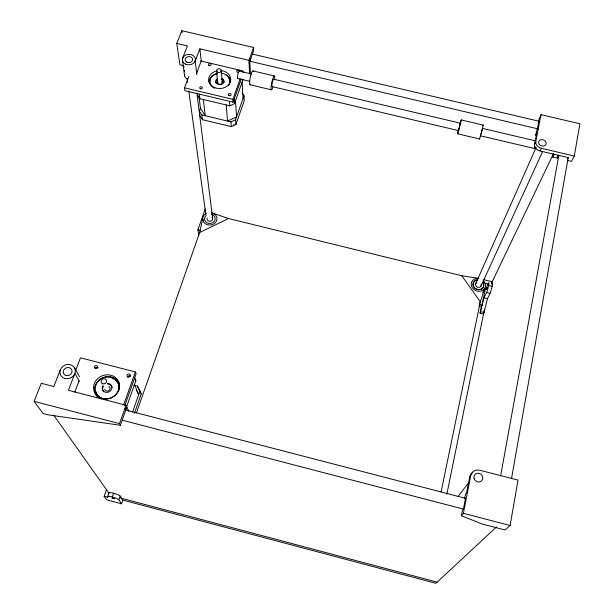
<?xml version="1.0" encoding="UTF-8"?>
<svg xmlns="http://www.w3.org/2000/svg" width="614" height="614" viewBox="0 0 614 614"><rect width="100%" height="100%" fill="white"/><g stroke="black" fill="none" stroke-linecap="round" stroke-linejoin="round"><path stroke-width="0.92" d="M479.557 138.426L479.603 139.01L483.287 125.133L461.214 119.93L459.955 124.097M500.633 475.85L558.84 155.388L557.527 158.074L552.784 156.954L553.153 154.122M557.527 158.074L557.919 155.242M482.297 129.155L482.243 128.587M465.512 498.307L463.409 509.09L462.388 510.303L461.337 515.706L482.159 524.003L505.046 529.982L510.119 525.507L518.009 480.094L479.772 470.24A8.028 7.422 40 0 0 470.715 475.658L469.664 477.047L466.556 492.958L465.527 494.255L464.66 498.691M567.643 160.469L571.542 161.39L574.297 156.048L579.908 123.767L541.003 114.672L538.601 120.29M511.508 478.651L568.219 157.606L540.113 150.983A6.723 5.472 18.1 0 1 534.617 144.044L536.859 132.57L535.661 135.326L539.069 121.242L538.171 123.33M461.337 515.706L463.378 513.312L470.715 475.658M534.617 144.044L535.822 141.304L541.003 114.672M446.839 494.255L484.446 309.464M491.73 284.067L492.198 281.749L483.855 279.7M480.064 313.163L485.19 290.115L488.452 283.2A5.38 0.545 -75.4 0 1 488.614 285.525A5.38 0.545 -75.4 0 1 486.557 292.517L484.016 297.828L480.064 313.163L483.517 314.023L487.478 298.68L490.056 293.385A5.38 0.568 -75.4 0 0 492.129 286.393A5.38 0.568 -75.4 0 0 491.944 284.059M441.121 491.86L480.325 301.743L484.937 288.112A7.307 6.401 20.6 0 0 485.214 283.161L483.095 280.237M136.408 412.984L199.673 232.476L202.704 218.714A7.153 6.209 -4.4 0 1 204.976 214.355L206.496 213.388M458.612 129.792L458.98 128.234M554.15 154.298L552.784 156.954L553.429 154.16M482.151 129.861L481.714 131.672M458.581 129.408L457.668 133.829L479.603 139.01M459.379 127.942L461.214 119.93M459.157 128.387L458.489 130.59M481.184 133.583L481.453 132.647M459.947 124.558L460.385 123.176L457.668 133.829M480.939 134.412L480.44 135.771M104.15 496.296L106.775 499.85L121.557 503.787L122.831 500.072L120.16 496.081A5.963 1.051 17.1 0 0 113.582 493.211A5.963 1.051 17.1 0 0 108.893 493.088L107.573 496.849L107.903 497.294L104.15 496.296L106.375 489.972M121.557 503.787L118.863 499.85L120.16 496.081M107.573 496.849A5.979 1.028 17.1 0 1 112.262 496.995L113.582 493.211M134.428 413.283L141.258 393.858L137.413 386.06L133.852 385.139M198.982 96.49L200.44 108.302L199.389 111.126L199.987 115.939L202.42 119.699L231.317 126.622L235.891 124.519L244.272 100.665L244.019 95.792L242.054 92.875M132.555 412.086L140.038 390.842M235.891 124.519L235.569 119.768L244.019 95.792M198.829 235.722L197.9 229.843L205.26 208.921M124.734 405.716L136.124 373.803L135.395 371.954L80.472 357.832L75.722 370.173M188.889 76.397L184.484 87.825L184.906 90.711L233.082 102.162L241.333 79.045M60.395 369.689L53.794 386.521L41.291 383.282L34.092 401.349L43.064 413.506L48.122 414.826L120.359 425.287L119.515 423.622L126.054 405.271L68.4 390.312L74.893 373.435L79.114 380.887L74.778 392.231M249.545 73.787L248.985 60.356L253.574 47.47L181.836 30.7L176.771 43.41L179.894 64.808L183.333 65.614M126.231 407.742L135.871 380.657L134.704 377.763M197.109 92.998L197.34 94.825L199.849 98.685L229.736 105.8L234.471 103.651L243.129 79.306M120.359 425.287L126.86 407.021M249.107 63.395L253.682 50.54L253.574 47.47M123.614 404.895L135.395 371.954M233.082 102.162L232.875 99.314L240.174 78.914M248.985 60.356L199.872 48.836L195.168 61.055L196.825 74.578M182.642 58.1L187.423 45.912L176.771 43.41M552.784 156.954L553.506 155.273M475.604 283.845L536.191 147.322M540.113 150.983L541.341 148.273A6.754 5.488 18 0 1 535.822 141.304M480.8 286.485L542.653 151.474M482.757 292.755L484.937 288.112L482.52 290.491A7.307 6.401 20.6 0 1 472.496 288.035A7.307 6.401 20.6 0 1 474.361 279.14L477.869 278.296M479.25 304.022L480.325 301.743L461.774 275.763L228.477 218.507L211.922 212.828L215.053 214.463L216.143 215.752A7.153 6.209 -4.4 0 1 213.204 224.225A7.153 6.209 -4.4 0 1 203.533 221.838L202.704 218.714L202.958 220.472M491.377 283.453L553.498 153.677M482.98 125.54L483.195 125.102M567.543 158.957L568.219 157.621M458.013 496.542L468.543 482.888M496.557 526.881L435.894 583.3L121.94 499.842M199.673 232.476L228.477 218.507M199.389 111.126L201.837 114.918L230.956 121.879L235.569 119.768M461.774 275.763L478.79 278.388M252.415 54.093L539.66 121.38M249.714 61.2L538.271 128.94M253.068 70.948L274.458 75.983M200.655 60.947L243.029 70.932L243.106 72.398M239.383 71.117L251.494 73.972M273.844 79.237L461.053 123.337M482.474 128.38L535.569 140.89M541.341 148.273L574.297 156.048M237.733 78.477L249.86 81.34M272.263 86.628L458.927 130.69M480.386 135.763L534.518 148.542M249.944 84.747L271.288 89.79M184.484 87.825L232.875 99.314M484.607 283.123L488.092 283.983M488.614 285.518L492.129 286.377M486.557 292.517L490.056 293.385M484.016 297.828L487.478 298.68M197.9 229.843L200.571 230.503M480.762 311.72L484.231 312.58M125.471 409.96L465.312 498.253M122.324 420.214L463.463 509.098M34.092 401.349L119.515 423.622M463.378 513.312L510.119 525.507M120.674 498.054L437.13 582.149M479.542 304.398L482.036 305.503M478.851 305.864L481.33 306.962M53.641 415.041L108.839 493.011M200.44 108.302L205.26 115.731L203.357 99.522M74.647 368.024L79.49 376.689M134.044 377.318L135.871 380.657M141.258 393.858L137.413 386.06M136.523 390.634L138.71 394.625L134.52 384.464M124.972 408.31L125.786 410.045M126.054 405.271L128.871 411.342M182.488 60.832L184.614 75.89M183.701 65.652L183.954 67.448M184.33 70.142L184.545 71.677M187.07 78.646L187.592 82.445M188.774 90.987L205.836 214.401M181.836 30.7L182.089 32.58M197.102 94.909L199.251 111.978M199.611 114.826L212.636 218.216M199.297 94.134L199.849 98.685M201.837 114.918L202.42 119.699M199.872 48.836L201.246 60.978L196.641 73.051A6.447 5.204 -2.7 0 0 196.925 71.708M216.573 70.587L217.655 82.383M221.24 70.664A2.333 1.888 -1.2 0 1 217.678 72.245A2.333 1.888 -1.2 0 1 217.793 68.975A2.333 1.888 -1.2 0 1 221.24 70.664L222.237 82.46M226.213 104.956L227.525 121.058L236.567 116.921L235.5 100.757M229.398 101.287L229.736 105.8M230.956 121.879L231.317 126.622M234.157 99.138L234.471 103.651M242.123 82.138L243.014 98.624M249.752 58.2L250.382 73.542M272.9 87.249A7.138 1.159 -78.2 0 1 271.027 87.909A7.138 1.159 -78.2 0 1 273.169 77.594A7.138 1.159 -78.2 0 1 274.658 78.792M272.393 86.359A3.807 0.622 -78.2 0 1 272.263 82.79A3.807 0.622 -78.2 0 1 273.821 79.482M250.704 84.356A7.13 1.312 -78.5 0 1 250.197 77.625A7.13 1.312 -78.5 0 1 253.298 71.485M535.178 147.214A3.876 0.414 -74.4 0 1 534.395 148.204M534.441 147.682A3.876 0.414 -74.4 0 1 534.564 146.969M238.163 78.277A3.799 0.752 -78.8 0 1 237.818 74.67A3.799 0.752 -78.8 0 1 239.521 71.401M469.664 477.047A7.982 7.383 40.2 0 1 472.358 472.772M97.588 397.112A13.071 11.819 -23.3 0 1 101.057 378.646A13.071 11.819 -23.3 0 1 119.615 384.042M79.114 380.887A7.698 6.861 -24.4 0 1 78.201 382.576M127.781 377.272A1.619 1.466 -20.6 0 1 130.575 376.228M95.416 368.53A1.566 1.405 -22.1 0 1 98.04 367.901M95.362 368.515A1.619 1.451 -22.1 0 1 98.086 367.863M238.447 72.398A1.374 1.113 -0.1 0 1 236.751 71.393A1.374 1.113 -0.1 0 1 238.27 70.211A1.374 1.113 -0.1 0 1 239.445 71.631M220.971 70.625A11.06 8.98 -1.2 0 1 229.252 83.988A11.06 8.98 -1.2 0 1 210.802 84.97A11.06 8.98 -1.2 0 1 217.156 70.833M187.439 79.106A6.416 5.188 -2.7 0 1 184.469 74.547M208.937 82.238A11.006 8.957 -1.2 0 1 217.425 73.764M225.706 74.793A11.006 8.957 -1.2 0 1 230.641 80.288M112.262 496.995A5.979 1.028 17.1 0 1 118.863 499.85M211.408 214.317A5.365 4.659 -4.4 0 1 214.624 220.825A5.365 4.659 -4.4 0 1 206.619 222.583A5.365 4.659 -4.4 0 1 206.197 215.46M211.937 217.057A2.863 2.487 -4.4 0 1 212.129 220.242A2.863 2.487 -4.4 0 1 208.553 221.032A2.863 2.487 -4.4 0 1 207.118 218.123M481.084 284.128A2.924 2.563 20.6 0 1 479.565 287.245A2.924 2.563 20.6 0 1 475.865 285.871A2.924 2.563 20.6 0 1 476.74 282.517M115.248 379.905A11.981 10.837 -23.3 0 1 119.2 387.672M119.17 388.631A11.981 10.837 -23.3 0 1 118.962 390.067M102.047 398.816A11.981 10.837 -23.3 0 1 95.776 391.425M112.009 378.216A11.981 10.837 -23.3 0 1 114.035 379.107M103.728 391.786A4.904 4.436 -23.3 0 1 103.413 386.336M107.765 384.095A4.904 4.436 -23.3 0 1 112.147 387.442M108.916 386.436A2.725 2.464 -23.3 0 1 108.87 390.596A2.725 2.464 -23.3 0 1 104.764 389.238M107.412 383.374A4.912 4.444 -23.2 0 1 111.733 388.693A4.912 4.444 -23.2 0 1 105.048 392.131A4.912 4.444 -23.2 0 1 103.052 385.615M233.988 124.757A3.101 2.579 -1 0 1 233.335 125.156M209.95 83.688A10.093 8.212 -1.2 0 1 210.287 80.142M228.807 78.477A10.093 8.212 -1.2 0 1 230.027 82.591M215.928 83.228A4.129 3.362 -1.2 0 1 217.118 80.004M221.132 79.206A4.129 3.362 -1.2 0 1 224.072 82.491M221.969 81.524A2.295 1.865 -1.2 0 1 220.18 84.279A2.295 1.865 -1.2 0 1 217.747 81.908M221.017 73.127A10.108 8.22 -1.2 0 1 229.536 83.558M229.245 84.233A10.108 8.22 -1.2 0 1 228.462 85.523M214.516 88.324A10.108 8.22 -1.2 0 1 209.804 80.396A10.108 8.22 -1.2 0 1 216.681 73.511M222.015 78.392A4.137 3.362 -1.2 0 1 223.158 83.251A4.137 3.362 -1.2 0 1 217.087 83.796A4.137 3.362 -1.2 0 1 217.011 78.838M486.856 289.486L487.378 287.605L486.856 289.486M112.139 497.954L114.357 498.706L112.139 497.954M474.169 478.79A4.59 4.244 40 0 0 481.744 480.739A4.59 4.244 40 0 0 479.166 473.402A4.59 4.244 40 0 0 474.169 478.79M539.315 144.42A3.861 3.139 18 0 0 545.846 144.505A3.861 3.139 18 0 0 541.97 139.639A3.861 3.139 18 0 0 539.315 144.42M64.984 378.477A7.867 6.984 -23.9 0 0 75.246 369.743A7.867 6.984 -23.9 0 0 62.682 366.535A7.867 6.984 -23.9 0 0 64.984 378.477M66.12 375.507A4.498 3.991 -23.9 0 0 71.991 370.526A4.498 3.991 -23.9 0 0 64.808 368.684A4.498 3.991 -23.9 0 0 66.12 375.507M128.088 376.889A1.627 1.474 -20.5 0 0 130.183 375.062A1.627 1.474 -20.5 0 0 127.551 374.387A1.627 1.474 -20.5 0 0 128.088 376.889M102.269 398.555A13.14 11.873 -23.2 0 0 119.223 383.727A13.14 11.873 -23.2 0 0 98.017 378.354A13.14 11.873 -23.2 0 0 102.269 398.555M95.416 368.415A1.573 1.412 -21.9 0 0 97.465 366.665A1.573 1.412 -21.9 0 0 94.924 366.013A1.573 1.412 -21.9 0 0 95.416 368.415M185.397 64.102A6.57 5.265 -2.6 0 0 195.459 59.696A6.57 5.265 -2.6 0 0 185.842 54.976A6.57 5.265 -2.6 0 0 185.397 64.102M186.894 62.16A3.753 3.009 -2.6 0 0 192.65 59.642A3.753 3.009 -2.6 0 0 187.163 56.941A3.753 3.009 -2.6 0 0 186.894 62.16M229.014 95.577A1.389 1.136 -0.8 0 0 231.133 94.625A1.389 1.136 -0.8 0 0 229.076 93.604A1.389 1.136 -0.8 0 0 229.014 95.577M200.348 88.738A1.343 1.098 -2.4 0 0 202.405 87.817A1.343 1.098 -2.4 0 0 200.433 86.843A1.343 1.098 -2.4 0 0 200.348 88.738M209.082 65.552A1.328 1.067 -1.6 0 0 211.109 64.662A1.328 1.067 -1.6 0 0 209.159 63.702A1.328 1.067 -1.6 0 0 209.082 65.552M480.678 289.417A5.48 4.805 20.6 0 0 482.873 282.394A5.48 4.805 20.6 0 1 480.616 289.401A5.48 4.805 20.6 0 1 473.141 285.61A5.48 4.805 20.6 0 1 477.953 279.907A5.48 4.805 20.6 0 0 473.202 285.625A5.48 4.805 20.6 0 0 480.678 289.417M103.167 398.616A12.004 10.86 -23.2 0 0 118.655 385.062A12.004 10.86 -23.2 0 0 99.284 380.143A12.004 10.86 -23.2 0 0 103.167 398.616M102.891 383.811A2.778 2.51 -22.8 0 0 106.498 380.688A2.778 2.51 -22.8 0 0 102.016 379.536A2.778 2.51 -22.8 0 0 102.891 383.811"/></g></svg>
